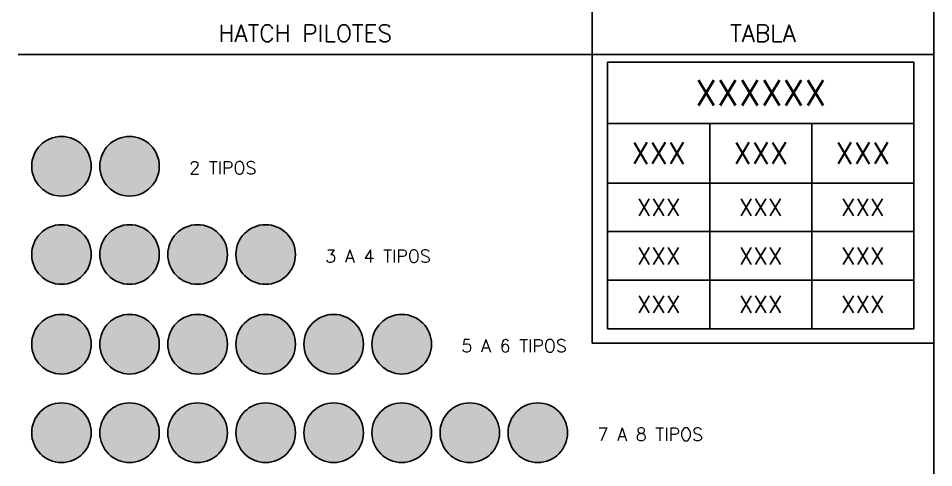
# Model space of a CAD drawing. Header units: millimetres. Extents: x -42 to 124, y -10 to 43.
# Drawn here: x 9.38 to 20.14, y 15.92 to 21.2 of the extents above; entities that cross this region are included whole.
import ezdxf

# ---------------------------------------------------------------- set-up
doc = ezdxf.new("R2010")
doc.units = ezdxf.units.MM
doc.header["$LTSCALE"] = 0.01
for name, color, linetype in [('FC_BORDES', 4, 'Continuous'), ('FC_HATCH 253', 253, 'Continuous'), ('FC_PILOTES', 150, 'Continuous'), ('FC_R-80', 11, 'Continuous')]:
    doc.layers.add(name, color=color, linetype=linetype)
doc.styles.add('FC_TEXT1', font='romans.shx')

# ---------------------------------------------------------------- blocks, each defined once
blk = doc.blocks.new('*T240')
at = {"layer": 'FC_BORDES', "color": 0, "linetype": 'ByBlock', "lineweight": -2, "ltscale": 0.6, "transparency": 16777216}
for p, q in [((0, 0), (3.6, 0)), ((0, 0), (0, -3.13)), ((3.6, 0), (3.6, -3.13)), ((0, -0.72), (3.6, -0.72)), ((1.2, -0.72), (1.2, -3.13)), ((2.4, -0.72), (2.4, -3.13)), ((0, -1.42), (3.6, -1.42)), ((0, -1.99), (3.6, -1.99)), ((0, -2.56), (3.6, -2.56)), ((0, -3.13), (3.6, -3.13))]:
    blk.add_line(p, q, dxfattribs=at)
at = {"layer": 'FC_BORDES', "color": 5, "ltscale": 0.6, "transparency": 16777216, "insert": (1.8, -0.36), "char_height": 0.3, "width": 3.5997, "attachment_point": 5, "style": 'FC_TEXT1'}
blk.add_mtext('XXXXXX', dxfattribs=at)
at = {"layer": 'FC_BORDES', "color": 2, "ltscale": 0.6, "transparency": 16777216, "char_height": 0.25, "width": 1.1997, "attachment_point": 5, "style": 'FC_TEXT1'}
for insert in [(0.6, -1.07), (1.8, -1.07), (3, -1.07)]:
    blk.add_mtext('XXX', dxfattribs=dict(at, insert=insert))
at = {"layer": 'FC_BORDES', "color": 11, "ltscale": 0.6, "transparency": 16777216, "char_height": 0.2, "width": 0.9, "attachment_point": 5, "style": 'FC_TEXT1'}
for insert in [(0.6, -1.705), (1.8, -1.705), (3, -1.705), (0.6, -2.275), (1.8, -2.275), (3, -2.275), (0.6, -2.845), (1.8, -2.845), (3, -2.845)]:
    blk.add_mtext('XXX', dxfattribs=dict(at, insert=insert))

msp = doc.modelspace()

# ---------------------------------------------------------------- hatches: boundary and pattern name
at = {"layer": 'FC_HATCH 253', "ltscale": 0.6, "transparency": 33554559}
h = msp.add_hatch(color=30, dxfattribs=at)
edge = h.paths.add_edge_path()
edge.add_arc((9.883, 19.461), 0.35, 0, 360)
at = {"layer": 'FC_HATCH 253', "ltscale": 0.6, "true_color": 0x929890, "transparency": 33554559}
h = msp.add_hatch(color=252, dxfattribs=at)
h.dxf.hatch_style = 1
edge = h.paths.add_edge_path()
edge.add_arc((10.683, 19.461), 0.35, 0, 360)
at = {"layer": 'FC_HATCH 253', "ltscale": 0.6, "transparency": 33554559}
h = msp.add_hatch(color=30, dxfattribs=at)
edge = h.paths.add_edge_path()
edge.add_arc((9.883, 18.424), 0.35, 0, 360)
at = {"layer": 'FC_HATCH 253', "ltscale": 0.6, "true_color": 0x929890, "transparency": 33554559}
h = msp.add_hatch(color=252, dxfattribs=at)
h.dxf.hatch_style = 1
edge = h.paths.add_edge_path()
edge.add_arc((10.683, 18.424), 0.35, 0, 360)
at = {"layer": 'FC_HATCH 253', "ltscale": 0.6, "true_color": 0x5bd6ca, "transparency": 33554559}
h = msp.add_hatch(color=133, dxfattribs=at)
h.dxf.hatch_style = 1
edge = h.paths.add_edge_path()
edge.add_arc((11.483, 18.424), 0.35, 0, 360)
at = {"layer": 'FC_HATCH 253', "ltscale": 0.6, "true_color": 0x0067b0, "transparency": 33554559}
h = msp.add_hatch(color=144, dxfattribs=at)
h.dxf.hatch_style = 1
edge = h.paths.add_edge_path()
edge.add_arc((12.283, 18.424), 0.35, 0, 360)
at = {"layer": 'FC_HATCH 253', "ltscale": 0.6, "transparency": 33554559}
h = msp.add_hatch(color=30, dxfattribs=at)
edge = h.paths.add_edge_path()
edge.add_arc((9.883, 17.371), 0.35, 0, 360)
at = {"layer": 'FC_HATCH 253', "ltscale": 0.6, "true_color": 0x929890, "transparency": 33554559}
h = msp.add_hatch(color=252, dxfattribs=at)
h.dxf.hatch_style = 1
edge = h.paths.add_edge_path()
edge.add_arc((10.683, 17.371), 0.35, 0, 360)
at = {"layer": 'FC_HATCH 253', "ltscale": 0.6, "true_color": 0x5bd6ca, "transparency": 33554559}
h = msp.add_hatch(color=133, dxfattribs=at)
h.dxf.hatch_style = 1
edge = h.paths.add_edge_path()
edge.add_arc((11.483, 17.371), 0.35, 0, 360)
at = {"layer": 'FC_HATCH 253', "ltscale": 0.6, "true_color": 0x0067b0, "transparency": 33554559}
h = msp.add_hatch(color=144, dxfattribs=at)
h.dxf.hatch_style = 1
edge = h.paths.add_edge_path()
edge.add_arc((12.283, 17.371), 0.35, 0, 360)
at = {"layer": 'FC_HATCH 253', "ltscale": 0.6, "true_color": 0xffea2e, "transparency": 33554559}
h = msp.add_hatch(color=2, dxfattribs=at)
h.dxf.hatch_style = 1
edge = h.paths.add_edge_path()
edge.add_arc((13.083, 17.371), 0.35, 0, 360)
at = {"layer": 'FC_HATCH 253', "ltscale": 0.6, "true_color": 0xff524e, "transparency": 33554559}
h = msp.add_hatch(color=13, dxfattribs=at)
h.dxf.hatch_style = 1
edge = h.paths.add_edge_path()
edge.add_arc((13.883, 17.371), 0.35, 0, 360)
at = {"layer": 'FC_HATCH 253', "ltscale": 0.6, "transparency": 33554559}
h = msp.add_hatch(color=30, dxfattribs=at)
edge = h.paths.add_edge_path()
edge.add_arc((9.883, 16.332), 0.35, 0, 360)
at = {"layer": 'FC_HATCH 253', "ltscale": 0.6, "true_color": 0x929890, "transparency": 33554559}
h = msp.add_hatch(color=252, dxfattribs=at)
h.dxf.hatch_style = 1
edge = h.paths.add_edge_path()
edge.add_arc((10.683, 16.332), 0.35, 0, 360)
at = {"layer": 'FC_HATCH 253', "ltscale": 0.6, "true_color": 0x5bd6ca, "transparency": 33554559}
h = msp.add_hatch(color=133, dxfattribs=at)
h.dxf.hatch_style = 1
edge = h.paths.add_edge_path()
edge.add_arc((11.483, 16.332), 0.35, 0, 360)
at = {"layer": 'FC_HATCH 253', "ltscale": 0.6, "true_color": 0x0067b0, "transparency": 33554559}
h = msp.add_hatch(color=144, dxfattribs=at)
h.dxf.hatch_style = 1
edge = h.paths.add_edge_path()
edge.add_arc((12.283, 16.332), 0.35, 0, 360)
at = {"layer": 'FC_HATCH 253', "ltscale": 0.6, "true_color": 0xffea2e, "transparency": 33554559}
h = msp.add_hatch(color=2, dxfattribs=at)
h.dxf.hatch_style = 1
edge = h.paths.add_edge_path()
edge.add_arc((13.083, 16.332), 0.35, 0, 360)
at = {"layer": 'FC_HATCH 253', "ltscale": 0.6, "true_color": 0xff524e, "transparency": 33554559}
h = msp.add_hatch(color=13, dxfattribs=at)
h.dxf.hatch_style = 1
edge = h.paths.add_edge_path()
edge.add_arc((13.883, 16.332), 0.35, 0, 360)
at = {"layer": 'FC_HATCH 253', "ltscale": 0.6, "true_color": 0xd0008a, "transparency": 33554559}
h = msp.add_hatch(color=222, dxfattribs=at)
h.dxf.hatch_style = 1
edge = h.paths.add_edge_path()
edge.add_arc((14.683, 16.332), 0.35, 0, 360)
at = {"layer": 'FC_HATCH 253', "ltscale": 0.6, "true_color": 0x00ba47, "transparency": 33554559}
h = msp.add_hatch(color=102, dxfattribs=at)
h.dxf.hatch_style = 1
edge = h.paths.add_edge_path()
edge.add_arc((15.483, 16.332), 0.35, 0, 360)

# ---------------------------------------------------------------- linework, layer by layer
at = {"layer": 'FC_BORDES', "ltscale": 1.5}
msp.add_lwpolyline([(0, 42.782), (20.137, 42.782), (20.137, 0), (0, 0)], close=True, dxfattribs=at)
for points in [[(16.123, 21.272), (16.123, 17.385), (20.137, 17.385)], [(9.375, 20.772), (20.137, 20.772)]]:
    msp.add_lwpolyline(points, dxfattribs=at)
at = {"layer": 'FC_PILOTES'}
for centre in [(9.883, 19.461), (10.683, 19.461), (9.883, 18.424), (10.683, 18.424), (11.483, 18.424), (12.283, 18.424), (9.883, 17.371), (10.683, 17.371), (11.483, 17.371), (12.283, 17.371), (13.083, 17.371), (13.883, 17.371), (9.883, 16.332), (10.683, 16.332), (11.483, 16.332), (12.283, 16.332), (13.083, 16.332), (13.883, 16.332), (14.683, 16.332), (15.483, 16.332)]:
    msp.add_circle(centre, 0.35, dxfattribs=at)

# ---------------------------------------------------------------- block references
msp.add_blockref('*T240', (16.304, 20.683))

# ---------------------------------------------------------------- texts
at = {"layer": 'FC_R-80', "style": 'FC_TEXT1'}
for s, insert, char_height, attachment_point in [('HATCH PILOTES', (12.749, 21.022), 0.2, 5), ('2 TIPOS', (11.384, 19.367), 0.15, 7), ('3 A 4 TIPOS', (12.984, 18.33), 0.15, 7), ('5 A 6 TIPOS', (14.584, 17.277), 0.15, 7), ('7 A 8 TIPOS', (16.184, 16.238), 0.15, 7)]:
    msp.add_mtext(s, dxfattribs=dict(at, insert=insert, char_height=char_height, attachment_point=attachment_point))
at = {"layer": 'FC_R-80', "insert": (18.13, 21.022), "char_height": 0.2, "width": 0.84962, "attachment_point": 5, "style": 'FC_TEXT1'}
msp.add_mtext('TABLA', dxfattribs=at)

doc.saveas('drawing.dxf')
